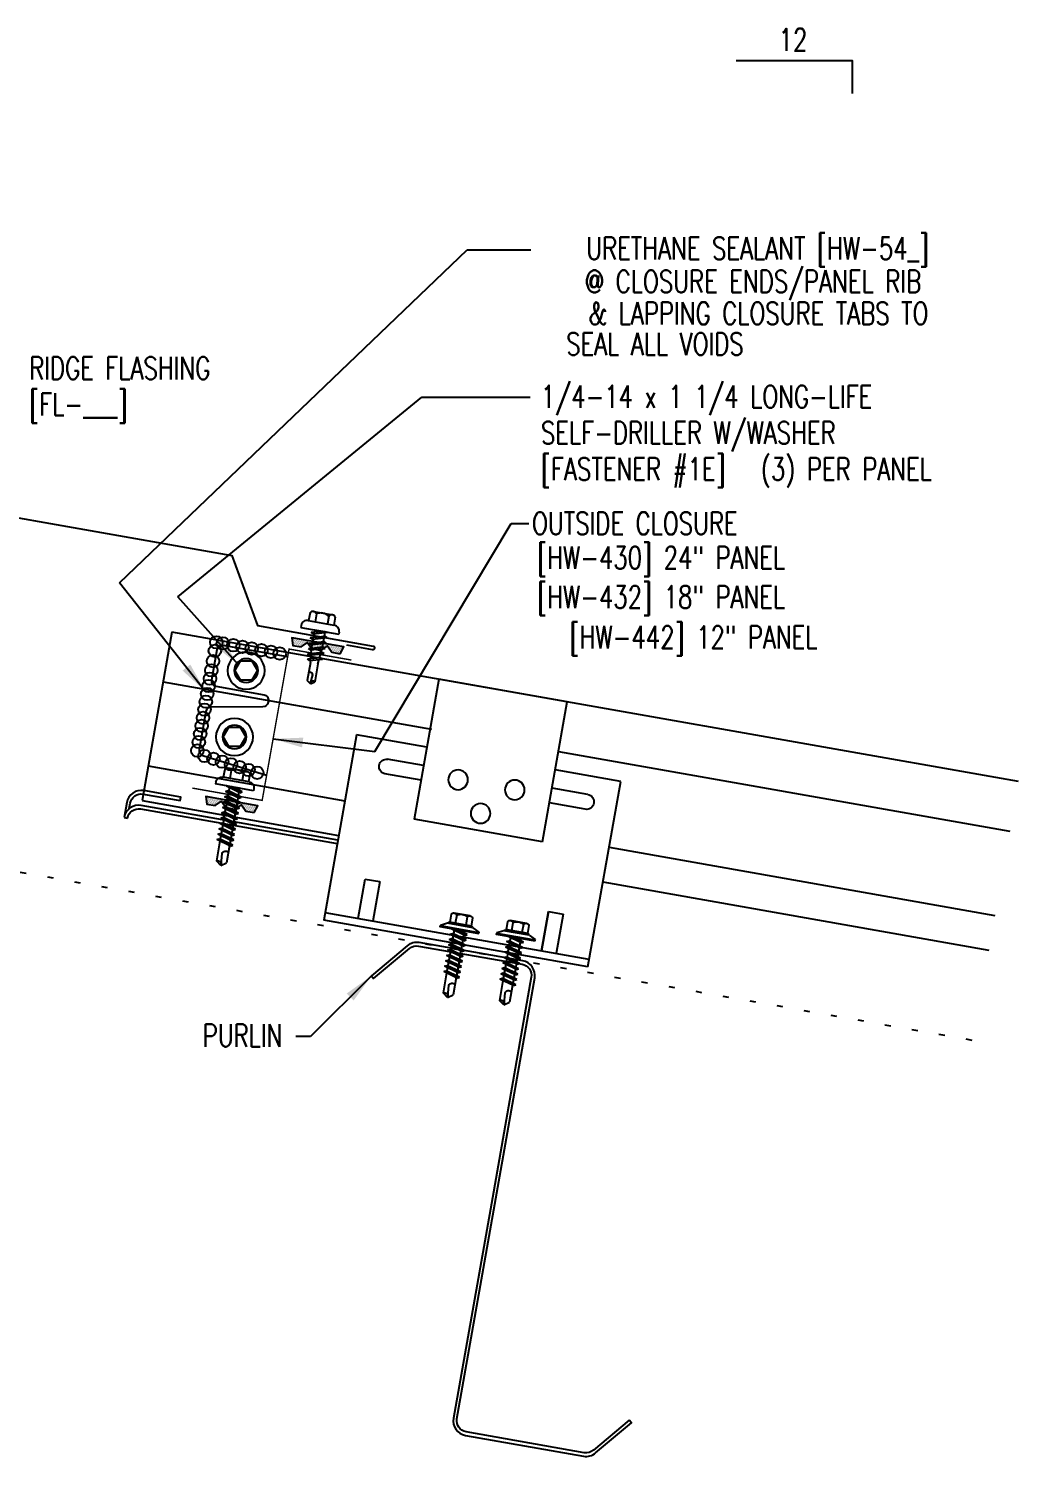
# Model space of a CAD drawing. Extents: x 0.2 to 43.1, y 9.4 to 35.9.
# Drawn here: x 26.47 to 43.07, y 11.83 to 35.77 of the extents above; entities that cross this region are included whole.
import ezdxf
from ezdxf.enums import TextEntityAlignment as Align

# ---------------------------------------------------------------- set-up
doc = ezdxf.new("R2010")
doc.units = 0
doc.header["$LTSCALE"] = 4
doc.header["$MEASUREMENT"] = 0
doc.linetypes.add('ACAD_ISO07W100', pattern=[3, 0, -3])
doc.layers.get('0').update_dxf_attribs({"linetype": 'CONTINUOUS'})
for name, color, linetype in [('CLIP', 5, 'CONTINUOUS'), ('CLO', 3, 'CONTINUOUS'), ('DIM', 2, 'CONTINUOUS'), ('FASTENER', 9, 'CONTINUOUS'), ('MARK', 1, 'CONTINUOUS'), ('PANEL', 11, 'CONTINUOUS'), ('STLA', 10, 'CONTINUOUS'), ('TAPE', 8, 'CONTINUOUS'), ('TEXT', 2, 'CONTINUOUS'), ('TRIM', 6, 'CONTINUOUS')]:
    doc.layers.add(name, color=color, linetype=linetype)
doc.styles.add('TEXT1', font='ROMANS.shx', dxfattribs={"width": 0.75, "height": 0.375})
doc.dimstyles.new('DETAIL$7', dxfattribs={"dimscale": 4, "dimtxt": 0.09375, "dimasz": 0.125, "dimexe": 0.0625, "dimexo": 0.125, "dimgap": 0.0625, "dimtad": 1, "dimdec": 4, "dimzin": 3, "dimdsep": 46, "dimlunit": 4, "dimtxsty": 'TEXT1', "dimblk": 'ARCHTICK', "dimcen": 0.0625, "dimclrd": 7, "dimclre": 7, "dimclrt": 2, "dimadec": 0, "dimazin": 0, "dimtfac": 0.59375, "dimtdec": 4, "dimtmove": 0, "dimatfit": 3, "dimfxl": 0, "dimfrac": 2, "dimtolj": 1, "dimtzin": 3, "dimarcsym": 0})

# ---------------------------------------------------------------- blocks, each defined once
blk = doc.blocks.new('*X9')
at = {"color": 0}
for p, q in [((-0.434, 0.135), (-0.434, 0.135)), ((-0.434, 0.123), (-0.434, 0.123)), ((-0.422, 0.141), (-0.422, 0.141)), ((-0.422, 0.129), (-0.422, 0.129)), ((-0.422, 0.117), (-0.422, 0.117)), ((-0.422, 0.105), (-0.422, 0.105)), ((-0.422, 0.094), (-0.422, 0.094)), ((-0.422, 0.082), (-0.422, 0.082)), ((-0.41, 0.135), (-0.41, 0.135)), ((-0.41, 0.123), (-0.41, 0.123)), ((-0.41, 0.111), (-0.41, 0.111)), ((-0.41, 0.1), (-0.41, 0.1)), ((-0.41, 0.088), (-0.41, 0.088)), ((-0.41, 0.076), (-0.41, 0.076)), ((-0.41, 0.064), (-0.41, 0.064)), ((-0.41, 0.053), (-0.41, 0.053)), ((-0.41, 0.041), (-0.41, 0.041)), ((-0.398, 0.141), (-0.398, 0.141)), ((-0.398, 0.129), (-0.398, 0.129)), ((-0.398, 0.117), (-0.398, 0.117)), ((-0.398, 0.105), (-0.398, 0.105)), ((-0.398, 0.094), (-0.398, 0.094)), ((-0.398, 0.082), (-0.398, 0.082)), ((-0.398, 0.07), (-0.398, 0.07)), ((-0.398, 0.059), (-0.398, 0.059)), ((-0.398, 0.047), (-0.398, 0.047)), ((-0.398, 0.035), (-0.398, 0.035)), ((-0.398, 0.023), (-0.398, 0.023)), ((-0.387, 0.135), (-0.387, 0.135)), ((-0.387, 0.123), (-0.387, 0.123)), ((-0.387, 0.111), (-0.387, 0.111)), ((-0.387, 0.1), (-0.387, 0.1)), ((-0.387, 0.088), (-0.387, 0.088)), ((-0.387, 0.076), (-0.387, 0.076)), ((-0.387, 0.064), (-0.387, 0.064)), ((-0.387, 0.053), (-0.387, 0.053)), ((-0.387, 0.041), (-0.387, 0.041)), ((-0.387, 0.029), (-0.387, 0.029)), ((-0.375, 0.141), (-0.375, 0.141)), ((-0.375, 0.129), (-0.375, 0.129)), ((-0.375, 0.117), (-0.375, 0.117)), ((-0.375, 0.105), (-0.375, 0.105)), ((-0.375, 0.094), (-0.375, 0.094)), ((-0.375, 0.082), (-0.375, 0.082)), ((-0.375, 0.07), (-0.375, 0.07)), ((-0.375, 0.059), (-0.375, 0.059)), ((-0.375, 0.047), (-0.375, 0.047)), ((-0.375, 0.035), (-0.375, 0.035)), ((-0.375, 0.023), (-0.375, 0.023)), ((-0.363, 0.135), (-0.363, 0.135)), ((-0.363, 0.123), (-0.363, 0.123)), ((-0.363, 0.111), (-0.363, 0.111)), ((-0.363, 0.1), (-0.363, 0.1)), ((-0.363, 0.088), (-0.363, 0.088)), ((-0.363, 0.076), (-0.363, 0.076)), ((-0.363, 0.064), (-0.363, 0.064)), ((-0.363, 0.053), (-0.363, 0.053)), ((-0.363, 0.041), (-0.363, 0.041)), ((-0.363, 0.029), (-0.363, 0.029)), ((-0.352, 0.141), (-0.352, 0.141)), ((-0.352, 0.129), (-0.352, 0.129)), ((-0.352, 0.117), (-0.352, 0.117)), ((-0.352, 0.105), (-0.352, 0.105)), ((-0.352, 0.094), (-0.352, 0.094)), ((-0.352, 0.082), (-0.352, 0.082)), ((-0.352, 0.07), (-0.352, 0.07)), ((-0.352, 0.059), (-0.352, 0.059)), ((-0.352, 0.047), (-0.352, 0.047)), ((-0.352, 0.035), (-0.352, 0.035)), ((-0.352, 0.023), (-0.352, 0.023)), ((-0.34, 0.135), (-0.34, 0.135)), ((-0.34, 0.123), (-0.34, 0.123)), ((-0.34, 0.111), (-0.34, 0.111)), ((-0.34, 0.1), (-0.34, 0.1)), ((-0.34, 0.088), (-0.34, 0.088)), ((-0.34, 0.076), (-0.34, 0.076)), ((-0.34, 0.064), (-0.34, 0.064)), ((-0.34, 0.053), (-0.34, 0.053)), ((-0.34, 0.041), (-0.34, 0.041)), ((-0.34, 0.029), (-0.34, 0.029)), ((-0.328, 0.141), (-0.328, 0.141)), ((-0.328, 0.129), (-0.328, 0.129)), ((-0.328, 0.117), (-0.328, 0.117)), ((-0.328, 0.105), (-0.328, 0.105)), ((-0.328, 0.094), (-0.328, 0.094)), ((-0.328, 0.082), (-0.328, 0.082)), ((-0.328, 0.07), (-0.328, 0.07)), ((-0.328, 0.059), (-0.328, 0.059)), ((-0.328, 0.047), (-0.328, 0.047)), ((-0.328, 0.035), (-0.328, 0.035)), ((-0.328, 0.023), (-0.328, 0.023)), ((-0.316, 0.135), (-0.316, 0.135)), ((-0.316, 0.123), (-0.316, 0.123)), ((-0.316, 0.111), (-0.316, 0.111)), ((-0.316, 0.1), (-0.316, 0.1)), ((-0.316, 0.088), (-0.316, 0.088)), ((-0.316, 0.076), (-0.316, 0.076)), ((-0.316, 0.064), (-0.316, 0.064)), ((-0.316, 0.053), (-0.316, 0.053)), ((-0.316, 0.041), (-0.316, 0.041)), ((-0.316, 0.029), (-0.316, 0.029)), ((-0.305, 0.141), (-0.305, 0.141)), ((-0.305, 0.129), (-0.305, 0.129)), ((-0.305, 0.117), (-0.305, 0.117)), ((-0.305, 0.105), (-0.305, 0.105)), ((-0.305, 0.094), (-0.305, 0.094)), ((-0.305, 0.082), (-0.305, 0.082)), ((-0.305, 0.07), (-0.305, 0.07)), ((-0.305, 0.059), (-0.305, 0.059)), ((-0.305, 0.047), (-0.305, 0.047)), ((-0.305, 0.035), (-0.305, 0.035)), ((-0.305, 0.023), (-0.305, 0.023)), ((-0.293, 0.135), (-0.293, 0.135)), ((-0.293, 0.123), (-0.293, 0.123)), ((-0.293, 0.111), (-0.293, 0.111)), ((-0.293, 0.1), (-0.293, 0.1)), ((-0.293, 0.088), (-0.293, 0.088)), ((-0.293, 0.076), (-0.293, 0.076)), ((-0.293, 0.064), (-0.293, 0.064)), ((-0.293, 0.053), (-0.293, 0.053)), ((-0.293, 0.041), (-0.293, 0.041)), ((-0.293, 0.029), (-0.293, 0.029)), ((-0.281, 0.141), (-0.281, 0.141)), ((-0.281, 0.129), (-0.281, 0.129)), ((-0.281, 0.117), (-0.281, 0.117)), ((-0.281, 0.105), (-0.281, 0.105)), ((-0.281, 0.094), (-0.281, 0.094)), ((-0.281, 0.082), (-0.281, 0.082)), ((-0.281, 0.07), (-0.281, 0.07)), ((-0.281, 0.059), (-0.281, 0.059)), ((-0.281, 0.047), (-0.281, 0.047)), ((-0.281, 0.035), (-0.281, 0.035)), ((-0.281, 0.023), (-0.281, 0.023)), ((-0.27, 0.135), (-0.27, 0.135)), ((-0.27, 0.123), (-0.27, 0.123)), ((-0.27, 0.111), (-0.27, 0.111)), ((-0.27, 0.1), (-0.27, 0.1)), ((-0.27, 0.088), (-0.27, 0.088)), ((-0.27, 0.076), (-0.27, 0.076)), ((-0.27, 0.064), (-0.27, 0.064)), ((-0.27, 0.053), (-0.27, 0.053)), ((-0.27, 0.041), (-0.27, 0.041)), ((-0.27, 0.029), (-0.27, 0.029)), ((-0.258, 0.141), (-0.258, 0.141)), ((-0.258, 0.129), (-0.258, 0.129)), ((-0.258, 0.117), (-0.258, 0.117)), ((-0.258, 0.105), (-0.258, 0.105)), ((-0.258, 0.094), (-0.258, 0.094)), ((-0.258, 0.082), (-0.258, 0.082)), ((-0.258, 0.07), (-0.258, 0.07)), ((-0.258, 0.059), (-0.258, 0.059)), ((-0.258, 0.047), (-0.258, 0.047)), ((-0.258, 0.035), (-0.258, 0.035)), ((-0.258, 0.023), (-0.258, 0.023)), ((-0.246, 0.135), (-0.246, 0.135)), ((-0.246, 0.123), (-0.246, 0.123)), ((-0.246, 0.111), (-0.246, 0.111)), ((-0.246, 0.1), (-0.246, 0.1)), ((-0.246, 0.088), (-0.246, 0.088)), ((-0.246, 0.076), (-0.246, 0.076)), ((-0.246, 0.064), (-0.246, 0.064)), ((-0.246, 0.053), (-0.246, 0.053)), ((-0.246, 0.041), (-0.246, 0.041)), ((-0.234, 0.141), (-0.234, 0.141)), ((-0.234, 0.129), (-0.234, 0.129)), ((-0.234, 0.117), (-0.234, 0.117)), ((-0.234, 0.105), (-0.234, 0.105)), ((-0.234, 0.094), (-0.234, 0.094)), ((-0.234, 0.082), (-0.234, 0.082)), ((-0.234, 0.07), (-0.234, 0.07)), ((-0.234, 0.059), (-0.234, 0.059)), ((-0.234, 0.047), (-0.234, 0.047)), ((-0.223, 0.135), (-0.223, 0.135)), ((-0.223, 0.123), (-0.223, 0.123)), ((-0.223, 0.111), (-0.223, 0.111)), ((-0.223, 0.1), (-0.223, 0.1)), ((-0.223, 0.088), (-0.223, 0.088)), ((-0.223, 0.076), (-0.223, 0.076)), ((-0.223, 0.064), (-0.223, 0.064)), ((-0.211, 0.141), (-0.211, 0.141)), ((-0.211, 0.129), (-0.211, 0.129)), ((-0.211, 0.117), (-0.211, 0.117)), ((-0.211, 0.105), (-0.211, 0.105)), ((-0.211, 0.094), (-0.211, 0.094)), ((-0.211, 0.082), (-0.211, 0.082)), ((-0.211, 0.07), (-0.211, 0.07)), ((-0.199, 0.135), (-0.199, 0.135)), ((-0.199, 0.123), (-0.199, 0.123)), ((-0.199, 0.111), (-0.199, 0.111)), ((-0.199, 0.1), (-0.199, 0.1)), ((-0.199, 0.088), (-0.199, 0.088)), ((-0.188, 0.141), (-0.188, 0.141)), ((-0.188, 0.129), (-0.188, 0.129)), ((-0.188, 0.117), (-0.188, 0.117)), ((-0.188, 0.105), (-0.188, 0.105)), ((-0.188, 0.094), (-0.188, 0.094)), ((-0.176, 0.135), (-0.176, 0.135)), ((-0.176, 0.123), (-0.176, 0.123)), ((-0.176, 0.111), (-0.176, 0.111)), ((-0.164, 0.141), (-0.164, 0.141)), ((-0.164, 0.129), (-0.164, 0.129)), ((-0.164, 0.117), (-0.164, 0.117)), ((-0.164, 0.105), (-0.164, 0.105)), ((-0.152, 0.135), (-0.152, 0.135)), ((-0.152, 0.123), (-0.152, 0.123)), ((-0.152, 0.111), (-0.152, 0.111)), ((-0.152, 0.1), (-0.152, 0.1)), ((-0.141, 0.141), (-0.141, 0.141)), ((-0.141, 0.129), (-0.141, 0.129)), ((-0.141, 0.117), (-0.141, 0.117)), ((-0.141, 0.105), (-0.141, 0.105)), ((-0.141, 0.094), (-0.141, 0.094)), ((-0.141, 0.082), (-0.141, 0.082)), ((-0.129, 0.135), (-0.129, 0.135)), ((-0.129, 0.123), (-0.129, 0.123)), ((-0.129, 0.111), (-0.129, 0.111)), ((-0.129, 0.1), (-0.129, 0.1)), ((-0.129, 0.088), (-0.129, 0.088)), ((-0.129, 0.076), (-0.129, 0.076)), ((-0.117, 0.141), (-0.117, 0.141)), ((-0.117, 0.129), (-0.117, 0.129)), ((-0.117, 0.117), (-0.117, 0.117)), ((-0.117, 0.105), (-0.117, 0.105)), ((-0.117, 0.094), (-0.117, 0.094)), ((-0.117, 0.082), (-0.117, 0.082)), ((-0.117, 0.07), (-0.117, 0.07)), ((-0.117, 0.059), (-0.117, 0.059)), ((-0.105, 0.135), (-0.105, 0.135)), ((-0.105, 0.123), (-0.105, 0.123)), ((-0.105, 0.111), (-0.105, 0.111)), ((-0.105, 0.1), (-0.105, 0.1)), ((-0.105, 0.088), (-0.105, 0.088)), ((-0.105, 0.076), (-0.105, 0.076)), ((-0.105, 0.064), (-0.105, 0.064)), ((-0.105, 0.053), (-0.105, 0.053)), ((-0.094, 0.141), (-0.094, 0.141)), ((-0.094, 0.129), (-0.094, 0.129)), ((-0.094, 0.117), (-0.094, 0.117)), ((-0.094, 0.105), (-0.094, 0.105)), ((-0.094, 0.094), (-0.094, 0.094)), ((-0.094, 0.082), (-0.094, 0.082)), ((-0.094, 0.07), (-0.094, 0.07)), ((-0.094, 0.059), (-0.094, 0.059)), ((-0.094, 0.047), (-0.094, 0.047)), ((-0.094, 0.035), (-0.094, 0.035)), ((-0.082, 0.135), (-0.082, 0.135)), ((-0.082, 0.123), (-0.082, 0.123)), ((-0.082, 0.111), (-0.082, 0.111)), ((-0.082, 0.1), (-0.082, 0.1)), ((-0.082, 0.088), (-0.082, 0.088)), ((-0.082, 0.076), (-0.082, 0.076)), ((-0.082, 0.064), (-0.082, 0.064)), ((-0.082, 0.053), (-0.082, 0.053)), ((-0.082, 0.041), (-0.082, 0.041)), ((-0.082, 0.029), (-0.082, 0.029)), ((-0.07, 0.141), (-0.07, 0.141)), ((-0.07, 0.129), (-0.07, 0.129)), ((-0.07, 0.117), (-0.07, 0.117)), ((-0.07, 0.105), (-0.07, 0.105)), ((-0.07, 0.094), (-0.07, 0.094)), ((-0.07, 0.082), (-0.07, 0.082)), ((-0.07, 0.07), (-0.07, 0.07)), ((-0.07, 0.059), (-0.07, 0.059)), ((-0.07, 0.047), (-0.07, 0.047)), ((-0.07, 0.035), (-0.07, 0.035)), ((-0.07, 0.023), (-0.07, 0.023)), ((-0.059, 0.135), (-0.059, 0.135)), ((-0.059, 0.123), (-0.059, 0.123)), ((-0.059, 0.111), (-0.059, 0.111)), ((-0.059, 0.1), (-0.059, 0.1)), ((-0.059, 0.088), (-0.059, 0.088)), ((-0.059, 0.076), (-0.059, 0.076)), ((-0.059, 0.064), (-0.059, 0.064)), ((-0.059, 0.053), (-0.059, 0.053)), ((-0.059, 0.041), (-0.059, 0.041)), ((-0.059, 0.029), (-0.059, 0.029)), ((-0.047, 0.141), (-0.047, 0.141)), ((-0.047, 0.129), (-0.047, 0.129)), ((-0.047, 0.117), (-0.047, 0.117)), ((-0.047, 0.105), (-0.047, 0.105)), ((-0.047, 0.094), (-0.047, 0.094)), ((-0.047, 0.082), (-0.047, 0.082)), ((-0.047, 0.07), (-0.047, 0.07)), ((-0.047, 0.059), (-0.047, 0.059)), ((-0.047, 0.047), (-0.047, 0.047)), ((-0.047, 0.035), (-0.047, 0.035)), ((-0.047, 0.023), (-0.047, 0.023)), ((-0.035, 0.135), (-0.035, 0.135)), ((-0.035, 0.123), (-0.035, 0.123)), ((-0.035, 0.111), (-0.035, 0.111)), ((-0.035, 0.1), (-0.035, 0.1)), ((-0.035, 0.088), (-0.035, 0.088)), ((-0.035, 0.076), (-0.035, 0.076)), ((-0.035, 0.064), (-0.035, 0.064)), ((-0.035, 0.053), (-0.035, 0.053)), ((-0.035, 0.041), (-0.035, 0.041)), ((-0.035, 0.029), (-0.035, 0.029)), ((-0.023, 0.141), (-0.023, 0.141)), ((-0.023, 0.129), (-0.023, 0.129)), ((-0.023, 0.117), (-0.023, 0.117)), ((-0.023, 0.105), (-0.023, 0.105)), ((-0.023, 0.094), (-0.023, 0.094)), ((-0.023, 0.082), (-0.023, 0.082)), ((-0.023, 0.07), (-0.023, 0.07)), ((-0.023, 0.059), (-0.023, 0.059)), ((-0.023, 0.047), (-0.023, 0.047)), ((-0.023, 0.035), (-0.023, 0.035)), ((-0.023, 0.023), (-0.023, 0.023)), ((-0.012, 0.135), (-0.012, 0.135)), ((-0.012, 0.123), (-0.012, 0.123)), ((-0.012, 0.111), (-0.012, 0.111)), ((-0.012, 0.1), (-0.012, 0.1)), ((-0.012, 0.088), (-0.012, 0.088)), ((-0.012, 0.076), (-0.012, 0.076)), ((-0.012, 0.064), (-0.012, 0.064)), ((-0.012, 0.053), (-0.012, 0.053)), ((-0.012, 0.041), (-0.012, 0.041)), ((-0.012, 0.029), (-0.012, 0.029)), ((0, 0.141), (0, 0.141)), ((0, 0.129), (0, 0.129)), ((0, 0.117), (0, 0.117)), ((0, 0.105), (0, 0.105)), ((0, 0.094), (0, 0.094)), ((0, 0.082), (0, 0.082)), ((0, 0.07), (0, 0.07)), ((0, 0.059), (0, 0.059)), ((0, 0.047), (0, 0.047)), ((0, 0.035), (0, 0.035)), ((0, 0.023), (0, 0.023)), ((0.012, 0.135), (0.012, 0.135)), ((0.012, 0.123), (0.012, 0.123)), ((0.012, 0.111), (0.012, 0.111)), ((0.012, 0.1), (0.012, 0.1)), ((0.012, 0.088), (0.012, 0.088)), ((0.012, 0.076), (0.012, 0.076)), ((0.012, 0.064), (0.012, 0.064)), ((0.012, 0.053), (0.012, 0.053)), ((0.012, 0.041), (0.012, 0.041)), ((0.012, 0.029), (0.012, 0.029)), ((0.023, 0.141), (0.023, 0.141)), ((0.023, 0.129), (0.023, 0.129)), ((0.023, 0.117), (0.023, 0.117)), ((0.023, 0.105), (0.023, 0.105)), ((0.023, 0.094), (0.023, 0.094)), ((0.023, 0.082), (0.023, 0.082)), ((0.023, 0.07), (0.023, 0.07)), ((0.023, 0.059), (0.023, 0.059)), ((0.023, 0.047), (0.023, 0.047)), ((0.023, 0.035), (0.023, 0.035)), ((0.023, 0.023), (0.023, 0.023)), ((0.035, 0.135), (0.035, 0.135)), ((0.035, 0.123), (0.035, 0.123)), ((0.035, 0.111), (0.035, 0.111)), ((0.035, 0.1), (0.035, 0.1)), ((0.035, 0.088), (0.035, 0.088)), ((0.035, 0.076), (0.035, 0.076)), ((0.035, 0.064), (0.035, 0.064)), ((0.035, 0.053), (0.035, 0.053)), ((0.035, 0.041), (0.035, 0.041)), ((0.035, 0.029), (0.035, 0.029)), ((0.047, 0.141), (0.047, 0.141)), ((0.047, 0.129), (0.047, 0.129)), ((0.047, 0.117), (0.047, 0.117)), ((0.047, 0.105), (0.047, 0.105)), ((0.047, 0.094), (0.047, 0.094)), ((0.047, 0.082), (0.047, 0.082)), ((0.047, 0.07), (0.047, 0.07)), ((0.047, 0.059), (0.047, 0.059)), ((0.047, 0.047), (0.047, 0.047)), ((0.047, 0.035), (0.047, 0.035)), ((0.047, 0.023), (0.047, 0.023)), ((0.059, 0.135), (0.059, 0.135)), ((0.059, 0.123), (0.059, 0.123)), ((0.059, 0.111), (0.059, 0.111)), ((0.059, 0.1), (0.059, 0.1)), ((0.059, 0.088), (0.059, 0.088)), ((0.059, 0.076), (0.059, 0.076)), ((0.059, 0.064), (0.059, 0.064)), ((0.059, 0.053), (0.059, 0.053)), ((0.059, 0.041), (0.059, 0.041)), ((0.059, 0.029), (0.059, 0.029)), ((0.07, 0.141), (0.07, 0.141)), ((0.07, 0.129), (0.07, 0.129)), ((0.07, 0.117), (0.07, 0.117)), ((0.07, 0.105), (0.07, 0.105)), ((0.07, 0.094), (0.07, 0.094)), ((0.07, 0.082), (0.07, 0.082)), ((0.07, 0.07), (0.07, 0.07)), ((0.07, 0.059), (0.07, 0.059)), ((0.07, 0.047), (0.07, 0.047)), ((0.07, 0.035), (0.07, 0.035)), ((0.07, 0.023), (0.07, 0.023)), ((0.082, 0.135), (0.082, 0.135)), ((0.082, 0.123), (0.082, 0.123)), ((0.082, 0.111), (0.082, 0.111)), ((0.082, 0.1), (0.082, 0.1)), ((0.082, 0.088), (0.082, 0.088)), ((0.082, 0.076), (0.082, 0.076)), ((0.082, 0.064), (0.082, 0.064)), ((0.082, 0.053), (0.082, 0.053)), ((0.082, 0.041), (0.082, 0.041)), ((0.082, 0.029), (0.082, 0.029)), ((0.094, 0.141), (0.094, 0.141)), ((0.094, 0.129), (0.094, 0.129)), ((0.094, 0.117), (0.094, 0.117)), ((0.094, 0.105), (0.094, 0.105)), ((0.094, 0.094), (0.094, 0.094)), ((0.094, 0.082), (0.094, 0.082)), ((0.094, 0.07), (0.094, 0.07)), ((0.094, 0.059), (0.094, 0.059)), ((0.094, 0.047), (0.094, 0.047)), ((0.094, 0.035), (0.094, 0.035)), ((0.105, 0.135), (0.105, 0.135)), ((0.105, 0.123), (0.105, 0.123)), ((0.105, 0.111), (0.105, 0.111)), ((0.105, 0.1), (0.105, 0.1)), ((0.105, 0.088), (0.105, 0.088)), ((0.105, 0.076), (0.105, 0.076)), ((0.105, 0.064), (0.105, 0.064)), ((0.105, 0.053), (0.105, 0.053)), ((0.117, 0.141), (0.117, 0.141)), ((0.117, 0.129), (0.117, 0.129)), ((0.117, 0.117), (0.117, 0.117)), ((0.117, 0.105), (0.117, 0.105)), ((0.117, 0.094), (0.117, 0.094)), ((0.117, 0.082), (0.117, 0.082)), ((0.117, 0.07), (0.117, 0.07)), ((0.117, 0.059), (0.117, 0.059)), ((0.129, 0.135), (0.129, 0.135)), ((0.129, 0.123), (0.129, 0.123)), ((0.129, 0.111), (0.129, 0.111)), ((0.129, 0.1), (0.129, 0.1)), ((0.129, 0.088), (0.129, 0.088)), ((0.129, 0.076), (0.129, 0.076)), ((0.141, 0.141), (0.141, 0.141)), ((0.141, 0.129), (0.141, 0.129)), ((0.141, 0.117), (0.141, 0.117)), ((0.141, 0.105), (0.141, 0.105)), ((0.141, 0.094), (0.141, 0.094)), ((0.141, 0.082), (0.141, 0.082)), ((0.152, 0.135), (0.152, 0.135)), ((0.152, 0.123), (0.152, 0.123)), ((0.152, 0.111), (0.152, 0.111)), ((0.152, 0.1), (0.152, 0.1)), ((0.164, 0.141), (0.164, 0.141)), ((0.164, 0.129), (0.164, 0.129)), ((0.164, 0.117), (0.164, 0.117)), ((0.164, 0.105), (0.164, 0.105)), ((0.176, 0.135), (0.176, 0.135)), ((0.176, 0.123), (0.176, 0.123)), ((0.176, 0.111), (0.176, 0.111)), ((0.188, 0.141), (0.188, 0.141)), ((0.188, 0.129), (0.188, 0.129)), ((0.188, 0.117), (0.188, 0.117)), ((0.188, 0.105), (0.188, 0.105)), ((0.188, 0.094), (0.188, 0.094)), ((0.199, 0.135), (0.199, 0.135)), ((0.199, 0.123), (0.199, 0.123)), ((0.199, 0.111), (0.199, 0.111)), ((0.199, 0.1), (0.199, 0.1)), ((0.199, 0.088), (0.199, 0.088)), ((0.211, 0.141), (0.211, 0.141)), ((0.211, 0.129), (0.211, 0.129)), ((0.211, 0.117), (0.211, 0.117)), ((0.211, 0.105), (0.211, 0.105)), ((0.211, 0.094), (0.211, 0.094)), ((0.211, 0.082), (0.211, 0.082)), ((0.211, 0.07), (0.211, 0.07)), ((0.223, 0.135), (0.223, 0.135)), ((0.223, 0.123), (0.223, 0.123)), ((0.223, 0.111), (0.223, 0.111)), ((0.223, 0.1), (0.223, 0.1)), ((0.223, 0.088), (0.223, 0.088)), ((0.223, 0.076), (0.223, 0.076)), ((0.223, 0.064), (0.223, 0.064)), ((0.234, 0.141), (0.234, 0.141)), ((0.234, 0.129), (0.234, 0.129)), ((0.234, 0.117), (0.234, 0.117)), ((0.234, 0.105), (0.234, 0.105)), ((0.234, 0.094), (0.234, 0.094)), ((0.234, 0.082), (0.234, 0.082)), ((0.234, 0.07), (0.234, 0.07)), ((0.234, 0.059), (0.234, 0.059)), ((0.234, 0.047), (0.234, 0.047)), ((0.246, 0.135), (0.246, 0.135)), ((0.246, 0.123), (0.246, 0.123)), ((0.246, 0.111), (0.246, 0.111)), ((0.246, 0.1), (0.246, 0.1)), ((0.246, 0.088), (0.246, 0.088)), ((0.246, 0.076), (0.246, 0.076)), ((0.246, 0.064), (0.246, 0.064)), ((0.246, 0.053), (0.246, 0.053)), ((0.246, 0.041), (0.246, 0.041)), ((0.258, 0.141), (0.258, 0.141)), ((0.258, 0.129), (0.258, 0.129)), ((0.258, 0.117), (0.258, 0.117)), ((0.258, 0.105), (0.258, 0.105)), ((0.258, 0.094), (0.258, 0.094)), ((0.258, 0.082), (0.258, 0.082)), ((0.258, 0.07), (0.258, 0.07)), ((0.258, 0.059), (0.258, 0.059)), ((0.258, 0.047), (0.258, 0.047)), ((0.258, 0.035), (0.258, 0.035)), ((0.258, 0.023), (0.258, 0.023)), ((0.27, 0.135), (0.27, 0.135)), ((0.27, 0.123), (0.27, 0.123)), ((0.27, 0.111), (0.27, 0.111)), ((0.27, 0.1), (0.27, 0.1)), ((0.27, 0.088), (0.27, 0.088)), ((0.27, 0.076), (0.27, 0.076)), ((0.27, 0.064), (0.27, 0.064)), ((0.27, 0.053), (0.27, 0.053)), ((0.27, 0.041), (0.27, 0.041)), ((0.27, 0.029), (0.27, 0.029)), ((0.281, 0.141), (0.281, 0.141)), ((0.281, 0.129), (0.281, 0.129)), ((0.281, 0.117), (0.281, 0.117)), ((0.281, 0.105), (0.281, 0.105)), ((0.281, 0.094), (0.281, 0.094)), ((0.281, 0.082), (0.281, 0.082)), ((0.281, 0.07), (0.281, 0.07)), ((0.281, 0.059), (0.281, 0.059)), ((0.281, 0.047), (0.281, 0.047)), ((0.281, 0.035), (0.281, 0.035)), ((0.281, 0.023), (0.281, 0.023)), ((0.293, 0.135), (0.293, 0.135)), ((0.293, 0.123), (0.293, 0.123)), ((0.293, 0.111), (0.293, 0.111)), ((0.293, 0.1), (0.293, 0.1)), ((0.293, 0.088), (0.293, 0.088)), ((0.293, 0.076), (0.293, 0.076)), ((0.293, 0.064), (0.293, 0.064)), ((0.293, 0.053), (0.293, 0.053)), ((0.293, 0.041), (0.293, 0.041)), ((0.293, 0.029), (0.293, 0.029)), ((0.305, 0.141), (0.305, 0.141)), ((0.305, 0.129), (0.305, 0.129)), ((0.305, 0.117), (0.305, 0.117)), ((0.305, 0.105), (0.305, 0.105)), ((0.305, 0.094), (0.305, 0.094)), ((0.305, 0.082), (0.305, 0.082)), ((0.305, 0.07), (0.305, 0.07)), ((0.305, 0.059), (0.305, 0.059)), ((0.305, 0.047), (0.305, 0.047)), ((0.305, 0.035), (0.305, 0.035)), ((0.305, 0.023), (0.305, 0.023)), ((0.316, 0.135), (0.316, 0.135)), ((0.316, 0.123), (0.316, 0.123)), ((0.316, 0.111), (0.316, 0.111)), ((0.316, 0.1), (0.316, 0.1)), ((0.316, 0.088), (0.316, 0.088)), ((0.316, 0.076), (0.316, 0.076)), ((0.316, 0.064), (0.316, 0.064)), ((0.316, 0.053), (0.316, 0.053)), ((0.316, 0.041), (0.316, 0.041)), ((0.316, 0.029), (0.316, 0.029)), ((0.328, 0.141), (0.328, 0.141)), ((0.328, 0.129), (0.328, 0.129)), ((0.328, 0.117), (0.328, 0.117)), ((0.328, 0.105), (0.328, 0.105)), ((0.328, 0.094), (0.328, 0.094)), ((0.328, 0.082), (0.328, 0.082)), ((0.328, 0.07), (0.328, 0.07)), ((0.328, 0.059), (0.328, 0.059)), ((0.328, 0.047), (0.328, 0.047)), ((0.328, 0.035), (0.328, 0.035)), ((0.328, 0.023), (0.328, 0.023)), ((0.34, 0.135), (0.34, 0.135)), ((0.34, 0.123), (0.34, 0.123)), ((0.34, 0.111), (0.34, 0.111)), ((0.34, 0.1), (0.34, 0.1)), ((0.34, 0.088), (0.34, 0.088)), ((0.34, 0.076), (0.34, 0.076)), ((0.34, 0.064), (0.34, 0.064)), ((0.34, 0.053), (0.34, 0.053)), ((0.34, 0.041), (0.34, 0.041)), ((0.34, 0.029), (0.34, 0.029)), ((0.352, 0.141), (0.352, 0.141)), ((0.352, 0.129), (0.352, 0.129)), ((0.352, 0.117), (0.352, 0.117)), ((0.352, 0.105), (0.352, 0.105)), ((0.352, 0.094), (0.352, 0.094)), ((0.352, 0.082), (0.352, 0.082)), ((0.352, 0.07), (0.352, 0.07)), ((0.352, 0.059), (0.352, 0.059)), ((0.352, 0.047), (0.352, 0.047)), ((0.352, 0.035), (0.352, 0.035)), ((0.352, 0.023), (0.352, 0.023)), ((0.363, 0.135), (0.363, 0.135)), ((0.363, 0.123), (0.363, 0.123)), ((0.363, 0.111), (0.363, 0.111)), ((0.363, 0.1), (0.363, 0.1)), ((0.363, 0.088), (0.363, 0.088)), ((0.363, 0.076), (0.363, 0.076)), ((0.363, 0.064), (0.363, 0.064)), ((0.363, 0.053), (0.363, 0.053)), ((0.363, 0.041), (0.363, 0.041)), ((0.363, 0.029), (0.363, 0.029)), ((0.375, 0.141), (0.375, 0.141)), ((0.375, 0.129), (0.375, 0.129)), ((0.375, 0.117), (0.375, 0.117)), ((0.375, 0.105), (0.375, 0.105)), ((0.375, 0.094), (0.375, 0.094)), ((0.375, 0.082), (0.375, 0.082)), ((0.375, 0.07), (0.375, 0.07)), ((0.375, 0.059), (0.375, 0.059)), ((0.375, 0.047), (0.375, 0.047)), ((0.375, 0.035), (0.375, 0.035)), ((0.375, 0.023), (0.375, 0.023)), ((0.387, 0.135), (0.387, 0.135)), ((0.387, 0.123), (0.387, 0.123)), ((0.387, 0.111), (0.387, 0.111)), ((0.387, 0.1), (0.387, 0.1)), ((0.387, 0.088), (0.387, 0.088)), ((0.387, 0.076), (0.387, 0.076)), ((0.387, 0.064), (0.387, 0.064)), ((0.387, 0.053), (0.387, 0.053)), ((0.387, 0.041), (0.387, 0.041)), ((0.387, 0.029), (0.387, 0.029)), ((0.398, 0.141), (0.398, 0.141)), ((0.398, 0.129), (0.398, 0.129)), ((0.398, 0.117), (0.398, 0.117)), ((0.398, 0.105), (0.398, 0.105)), ((0.398, 0.094), (0.398, 0.094)), ((0.398, 0.082), (0.398, 0.082)), ((0.398, 0.07), (0.398, 0.07)), ((0.398, 0.059), (0.398, 0.059)), ((0.398, 0.047), (0.398, 0.047)), ((0.398, 0.035), (0.398, 0.035)), ((0.398, 0.023), (0.398, 0.023)), ((0.41, 0.135), (0.41, 0.135)), ((0.41, 0.123), (0.41, 0.123)), ((0.41, 0.111), (0.41, 0.111)), ((0.41, 0.1), (0.41, 0.1)), ((0.41, 0.088), (0.41, 0.088)), ((0.41, 0.076), (0.41, 0.076)), ((0.41, 0.064), (0.41, 0.064)), ((0.41, 0.053), (0.41, 0.053)), ((0.41, 0.041), (0.41, 0.041)), ((0.422, 0.141), (0.422, 0.141)), ((0.422, 0.129), (0.422, 0.129)), ((0.422, 0.117), (0.422, 0.117)), ((0.422, 0.105), (0.422, 0.105)), ((0.422, 0.094), (0.422, 0.094)), ((0.422, 0.082), (0.422, 0.082)), ((0.434, 0.135), (0.434, 0.135)), ((0.434, 0.123), (0.434, 0.123))]:
    blk.add_line(p, q, dxfattribs=at)
blk = doc.blocks.new('MB_DBTAP')
at = {"layer": 'TAPE', "color": 9}
blk.add_lwpolyline([(-0.403, 0.018), (-0.442, 0.141), (0.442, 0.141), (0.403, 0.018), (0.26, 0.018), (0.17, 0.109), (0.079, 0.018), (0, 0.018), (-0.079, 0.018), (-0.17, 0.109), (-0.26, 0.018)], close=True, dxfattribs=at)
at = {"layer": 'TAPE', "color": 251}
blk.add_blockref('*X9', (0, 0), dxfattribs=at)
blk = doc.blocks.new('MB_38W')
blk.add_lwpolyline([(-0.094, 0.162), (-0.188, 0), (-0.094, -0.162), (0.094, -0.162), (0.188, 0), (0.094, 0.162)], close=True)
for radius in [0.312, 0.199]:
    blk.add_circle((0, 0), radius)
blk = doc.blocks.new('A$C40D92978')
at = {"layer": 'CLO', "const_width": 0.0239}
blk.add_lwpolyline([(2.668, 0.22), (1.499, 0.014), (1.048, 2.551), (0.002, 2.366)], dxfattribs=at)
at = {"layer": 'CLO'}
blk.add_lwpolyline([(1.074, 2.419), (2.155, 2.61, -0.414214), (2.26, 2.537), (2.349, 2.031, -0.414214), (2.276, 1.927), (1.468, 1.784, 0.414214), (1.395, 1.68), (1.399, 1.658, 0.362577), (1.487, 1.584), (2.353, 1.579, -0.362577), (2.441, 1.505), (2.554, 0.869, -0.377256), (2.492, 0.768), (1.424, 0.435)], format="xyb", dxfattribs=at)
blk = doc.blocks.new('MB_DW4')
at = {"layer": 'FASTENER'}
for p, q in [((-0.217, 0.305), (-0.217, 0.171)), ((-0.163, 0.337), (0.159, 0.337)), ((-0.108, 0.305), (-0.108, 0.171)), ((0.105, 0.305), (0.105, 0.171)), ((0.214, 0.305), (0.214, 0.171)), ((-0.326, 0.071), (-0.326, 0.037)), ((-0.326, 0.037), (0.322, 0.037)), ((-0.226, 0.171), (0.214, 0.171)), ((-0.141, -0.014), (0.037, 0.037)), ((-0.105, -0.034), (0.137, 0.035)), ((-0.088, 0.037), (-0.088, 0.001)), ((-0.088, 0.037), (0.085, 0.037)), ((0.085, 0.037), (0.134, 0.037)), ((0.085, 0.02), (0.085, -0.041)), ((0.137, 0.035), (0.134, 0.037)), ((0.322, 0.071), (0.322, 0.037)), ((-0.105, -0.034), (-0.141, -0.014)), ((-0.141, -0.105), (0.102, -0.036)), ((-0.105, -0.125), (-0.141, -0.105)), ((-0.141, -0.196), (0.102, -0.127)), ((-0.105, -0.216), (-0.141, -0.196)), ((-0.141, -0.287), (0.102, -0.217)), ((-0.105, -0.125), (0.137, -0.056)), ((-0.105, -0.216), (0.137, -0.147)), ((-0.105, -0.307), (0.137, -0.238)), ((-0.088, -0.029), (-0.088, -0.09)), ((-0.088, -0.12), (-0.088, -0.181)), ((-0.084, -0.27), (-0.088, -0.211)), ((0.084, -0.223), (0.085, -0.211)), ((0.085, -0.071), (0.085, -0.131)), ((0.085, -0.162), (0.085, -0.211)), ((0.137, -0.056), (0.102, -0.036)), ((0.137, -0.147), (0.102, -0.127)), ((0.137, -0.238), (0.102, -0.217)), ((-0.105, -0.307), (-0.141, -0.287)), ((-0.141, -0.378), (0.102, -0.308)), ((-0.105, -0.398), (-0.141, -0.378)), ((-0.122, -0.463), (0.089, -0.403)), ((-0.086, -0.483), (-0.122, -0.463)), ((-0.105, -0.398), (0.137, -0.328)), ((-0.086, -0.483), (0.124, -0.423)), ((-0.078, -0.36), (-0.082, -0.3)), ((-0.071, -0.449), (-0.075, -0.389)), ((-0.066, -0.516), (-0.069, -0.478)), ((0.063, -0.515), (0.068, -0.439)), ((0.071, -0.408), (0.075, -0.346)), ((0.077, -0.315), (0.082, -0.253)), ((0.124, -0.423), (0.089, -0.403)), ((0.137, -0.328), (0.102, -0.308)), ((-0.066, -0.516), (-0.066, -0.82)), ((-0.003, -0.854), (0.009, -0.714)), ((0.063, -0.516), (0.063, -0.82)), ((-0.002, -0.866), (-0.066, -0.82)), ((-0.002, -0.866), (0.063, -0.82))]:
    blk.add_line(p, q, dxfattribs=at)
for centre, radius, start, end in [((-0.163, 0.274), 0.0628, 29.8754, 150.1246), ((-0.002, 0.141), 0.196, 56.9974, 123.0026), ((0.159, 0.274), 0.0628, 29.8754, 150.1246), ((-0.226, 0.071), 0.1, 90, 180), ((0.222, 0.071), 0.1, 0, 90), ((-0.036, -0.723), 0.0461, 11.1445, 130.906), ((0.073, -0.516), 0.01, 175.9484, 180), ((0.039, -0.855), 0.0422, 55.4585, 194.8454)]:
    blk.add_arc(centre, radius, start, end, dxfattribs=at)
blk = doc.blocks.new('FD-F1e')
at = {"layer": 'TEXT', "style": 'TEXT1', "width": 0.75}
for s, p in [('1/4-14 x 1 1/4 LONG-LIFE', (0.0047, -0.0408)), ('SELF-DRILLER W/WASHER', (0.0047, -0.1926)), ('[FASTENER #1E]', (0.0047, -0.3444))]:
    blk.add_text(s, height=0.09375, dxfattribs=at).set_placement(p)
blk.add_attdef('(QUANTITY)', (0.9263, -0.3444), '', height=0.0938, dxfattribs=at)
blk = doc.blocks.new('FZ7')
at = {"layer": 'FASTENER'}
for p, q in [((-0.215, 0.305), (-0.215, 0.171)), ((-0.161, 0.337), (0.161, 0.337)), ((-0.107, 0.305), (-0.107, 0.171)), ((0.107, 0.305), (0.107, 0.171)), ((0.215, 0.305), (0.215, 0.171)), ((-0.324, 0.071), (-0.324, 0.037)), ((-0.324, 0.037), (0.324, 0.037)), ((-0.224, 0.171), (0.215, 0.171)), ((-0.139, -0.016), (0.046, 0.037)), ((-0.104, -0.036), (0.139, 0.033)), ((-0.086, 0.037), (-0.086, -0.001)), ((-0.086, 0.037), (0.086, 0.037)), ((0.086, 0.037), (0.133, 0.037)), ((0.086, 0.018), (0.086, -0.042)), ((0.139, 0.033), (0.133, 0.037)), ((0.324, 0.071), (0.324, 0.037)), ((-0.104, -0.036), (-0.139, -0.016)), ((-0.139, -0.107), (0.104, -0.038)), ((-0.104, -0.127), (-0.139, -0.107)), ((-0.139, -0.198), (0.104, -0.128)), ((-0.104, -0.218), (-0.139, -0.198)), ((-0.139, -0.289), (0.104, -0.219)), ((-0.104, -0.127), (0.139, -0.058)), ((-0.104, -0.218), (0.139, -0.149)), ((-0.086, -0.031), (-0.086, -0.092)), ((-0.086, -0.122), (-0.086, -0.183)), ((-0.086, -0.213), (-0.086, -0.274)), ((0.086, -0.073), (0.086, -0.133)), ((0.086, -0.164), (0.086, -0.224)), ((0.139, -0.058), (0.104, -0.038)), ((0.139, -0.149), (0.104, -0.128)), ((0.139, -0.239), (0.104, -0.219)), ((-0.104, -0.309), (-0.139, -0.289)), ((-0.139, -0.38), (0.104, -0.31)), ((-0.104, -0.4), (-0.139, -0.38)), ((-0.139, -0.47), (0.104, -0.401)), ((-0.104, -0.491), (-0.139, -0.47)), ((-0.104, -0.309), (0.139, -0.239)), ((-0.104, -0.4), (0.139, -0.33)), ((-0.104, -0.491), (0.139, -0.421)), ((-0.086, -0.304), (-0.086, -0.364)), ((-0.086, -0.395), (-0.086, -0.455)), ((0.086, -0.255), (0.086, -0.315)), ((0.086, -0.345), (0.086, -0.406)), ((0.086, -0.436), (0.086, -0.497)), ((0.139, -0.33), (0.104, -0.31)), ((0.139, -0.421), (0.104, -0.401)), ((-0.139, -0.561), (0.104, -0.492)), ((-0.104, -0.581), (-0.139, -0.561)), ((-0.139, -0.652), (0.104, -0.583)), ((-0.104, -0.672), (-0.139, -0.652)), ((-0.139, -0.743), (0.104, -0.674)), ((-0.104, -0.581), (0.139, -0.512)), ((-0.104, -0.672), (0.139, -0.603)), ((-0.104, -0.763), (0.139, -0.694)), ((-0.086, -0.486), (-0.086, -0.546)), ((-0.086, -0.577), (-0.086, -0.637)), ((-0.086, -0.667), (-0.086, -0.728)), ((0.086, -0.527), (0.086, -0.588)), ((0.086, -0.618), (0.086, -0.679)), ((0.086, -0.709), (0.086, -0.77)), ((0.139, -0.512), (0.104, -0.492)), ((0.139, -0.603), (0.104, -0.583)), ((0.139, -0.694), (0.104, -0.674)), ((-0.104, -0.763), (-0.139, -0.743)), ((-0.139, -0.834), (0.104, -0.765)), ((-0.104, -0.854), (-0.139, -0.834)), ((-0.139, -0.925), (0.104, -0.856)), ((-0.104, -0.945), (-0.139, -0.925)), ((-0.104, -0.854), (0.139, -0.785)), ((-0.104, -0.945), (0.139, -0.876)), ((-0.086, -0.758), (-0.086, -0.819)), ((-0.086, -0.849), (-0.086, -0.91)), ((-0.086, -0.94), (-0.086, -1.232)), ((0.086, -0.8), (0.086, -0.861)), ((0.086, -0.891), (0.086, -1.232)), ((0.139, -0.785), (0.104, -0.765)), ((0.139, -0.876), (0.104, -0.856)), ((-0.002, -1.277), (0.014, -1.091)), ((0, -1.293), (-0.086, -1.232)), ((0, -1.293), (0.086, -1.232))]:
    blk.add_line(p, q, dxfattribs=at)
for centre, radius, start, end in [((-0.161, 0.274), 0.0628, 29.8754, 150.1246), ((0, 0.141), 0.196, 56.9974, 123.0026), ((0.161, 0.274), 0.0628, 29.8754, 150.1246), ((-0.224, 0.071), 0.1, 90, 180), ((0.224, 0.071), 0.1, 0, 90), ((-0.046, -1.102), 0.0615, 11.1445, 130.906), ((0.054, -1.278), 0.0563, 55.4585, 194.8454)]:
    blk.add_arc(centre, radius, start, end, dxfattribs=at)
blk = doc.blocks.new('A$C53A16981')
at = {"layer": 'FASTENER', "rotation": 9.999999999999451}
blk.add_blockref('FZ7', (0.332, 1.273), dxfattribs=at)
blk = doc.blocks.new('MB_DW1')
at = {"layer": 'FASTENER'}
for p, q in [((-0.181, 0.276), (-0.181, 0.137)), ((-0.135, 0.302), (0.135, 0.302)), ((-0.089, 0.276), (-0.089, 0.137)), ((0.089, 0.276), (0.089, 0.137)), ((0.181, 0.276), (0.181, 0.137)), ((-0.217, 0.114), (-0.326, 0.059)), ((-0.326, 0.059), (-0.326, 0.049)), ((-0.326, 0.049), (0.326, 0.049)), ((-0.217, 0.114), (0.217, 0.114)), ((-0.193, 0.137), (0.193, 0.137)), ((-0.193, 0.119), (0.193, 0.119)), ((-0.181, 0.137), (0.181, 0.137)), ((-0.139, -0.016), (0.046, 0.037)), ((-0.104, -0.036), (0.139, 0.033)), ((-0.086, 0.037), (-0.086, -0.001)), ((-0.086, 0.037), (0.086, 0.037)), ((0.086, 0.037), (0.133, 0.037)), ((0.086, 0.018), (0.086, -0.042)), ((0.139, 0.033), (0.133, 0.037)), ((0.217, 0.114), (0.326, 0.059)), ((0.326, 0.059), (0.326, 0.049)), ((-0.104, -0.036), (-0.139, -0.016)), ((-0.139, -0.107), (0.104, -0.038)), ((-0.104, -0.127), (-0.139, -0.107)), ((-0.139, -0.198), (0.104, -0.128)), ((-0.104, -0.218), (-0.139, -0.198)), ((-0.139, -0.289), (0.104, -0.219)), ((-0.104, -0.127), (0.139, -0.058)), ((-0.104, -0.218), (0.139, -0.149)), ((-0.086, -0.031), (-0.086, -0.092)), ((-0.086, -0.122), (-0.086, -0.183)), ((-0.086, -0.213), (-0.086, -0.274)), ((0.086, -0.073), (0.086, -0.133)), ((0.086, -0.164), (0.086, -0.224)), ((0.139, -0.058), (0.104, -0.038)), ((0.139, -0.149), (0.104, -0.128)), ((0.139, -0.239), (0.104, -0.219)), ((-0.104, -0.309), (-0.139, -0.289)), ((-0.139, -0.38), (0.104, -0.31)), ((-0.104, -0.4), (-0.139, -0.38)), ((-0.139, -0.47), (0.104, -0.401)), ((-0.104, -0.491), (-0.139, -0.47)), ((-0.104, -0.309), (0.139, -0.239)), ((-0.104, -0.4), (0.139, -0.33)), ((-0.104, -0.491), (0.139, -0.421)), ((-0.086, -0.304), (-0.086, -0.364)), ((-0.086, -0.395), (-0.086, -0.455)), ((0.086, -0.255), (0.086, -0.315)), ((0.086, -0.345), (0.086, -0.406)), ((0.086, -0.436), (0.086, -0.497)), ((0.139, -0.33), (0.104, -0.31)), ((0.139, -0.421), (0.104, -0.401)), ((-0.139, -0.561), (0.104, -0.492)), ((-0.104, -0.581), (-0.139, -0.561)), ((-0.139, -0.652), (0.104, -0.583)), ((-0.104, -0.672), (-0.139, -0.652)), ((-0.139, -0.743), (0.104, -0.674)), ((-0.104, -0.581), (0.139, -0.512)), ((-0.104, -0.672), (0.139, -0.603)), ((-0.104, -0.763), (0.139, -0.694)), ((-0.086, -0.486), (-0.086, -0.546)), ((-0.086, -0.577), (-0.086, -0.637)), ((-0.086, -0.667), (-0.086, -0.728)), ((0.086, -0.527), (0.086, -0.588)), ((0.086, -0.618), (0.086, -0.679)), ((0.086, -0.709), (0.086, -1.05)), ((0.139, -0.512), (0.104, -0.492)), ((0.139, -0.603), (0.104, -0.583)), ((0.139, -0.694), (0.104, -0.674)), ((-0.104, -0.763), (-0.139, -0.743)), ((-0.086, -0.758), (-0.086, -1.05)), ((-0.002, -1.095), (0.014, -0.909)), ((0, -1.111), (-0.086, -1.05)), ((0, -1.111), (0.086, -1.05))]:
    blk.add_line(p, q, dxfattribs=at)
blk.add_lwpolyline([(-0.331, 0.037), (-0.331, 0.049), (0.331, 0.049), (0.331, 0.037)], close=True, dxfattribs=at)
for centre, radius, start, end in [((-0.135, 0.25), 0.0527, 29.8754, 150.1246), ((0, 0.138), 0.164, 56.9974, 123.0026), ((0.135, 0.25), 0.0527, 29.8754, 150.1246), ((-0.193, 0.128), 0.00894, 90, 270), ((0.193, 0.128), 0.00894, 270, 90), ((-0.046, -0.921), 0.0615, 11.1445, 130.906), ((0.054, -1.097), 0.0563, 55.4585, 194.8454)]:
    blk.add_arc(centre, radius, start, end, dxfattribs=at)
blk = doc.blocks.new('A$C0B323C8E')
at = {"layer": 'CLIP'}
for p, q in [((-1.293, 2.862), (0.86, 3.242)), ((0.86, 3.242), (1.274, 0.894)), ((-0.879, 0.514), (-1.293, 2.862)), ((1.061, 2.1), (2.243, 2.309)), ((2.243, 2.309), (2.791, -0.797)), ((-2.189, 1.527), (-1.092, 1.721)), ((1.116, 1.793), (1.724, 1.9)), ((-1.641, -1.579), (-2.189, 1.527)), ((1.159, 1.546), (1.767, 1.654)), ((-1.637, 1.307), (-1.038, 1.413)), ((-1.594, 1.061), (-0.994, 1.167)), ((-0.879, 0.514), (1.274, 0.894)), ((2.097, -0.109), (1.851, -0.152)), ((1.851, -0.152), (1.967, -0.815)), ((2.214, -0.772), (2.097, -0.109)), ((-1.663, -1.455), (2.769, -0.674)), ((-0.981, -0.652), (-1.227, -0.695)), ((-1.227, -0.695), (-1.11, -1.358)), ((-0.981, -0.652), (-0.864, -1.315)), ((-0.864, -1.315), (-0.981, -0.652)), ((-1.641, -1.579), (2.791, -0.797))]:
    blk.add_line(p, q, dxfattribs=at)
for centre in [(0.537, 1.554), (-0.413, 1.386), (0.16, 0.99)]:
    blk.add_circle(centre, 0.165, dxfattribs=at)
for centre, start, end in [((1.737, 1.775), 280, 100), ((-1.616, 1.184), 100, 280)]:
    blk.add_arc(centre, 0.125, start, end, dxfattribs=at)
blk = doc.blocks.new('_ArchTick')
at = {"color": 0, "linetype": 'ByBlock', "const_width": 0.15}
blk.add_lwpolyline([(-0.5, -0.5), (0.5, 0.5)], dxfattribs=at)
blk = doc.blocks.new('slopr1')
at = {"layer": 'MARK', "color": 6}
blk.add_lwpolyline([(0, 0), (0, 0.1368), (-0.4871, 0.1368)], dxfattribs=at)
at = {"layer": 'MARK', "color": 2, "style": 'TEXT1', "width": 0.75}
blk.add_text('12', height=0.09375, dxfattribs=at).set_placement((-0.3095, 0.1779))
blk.add_attdef('SLOPR1', (0.0415, 0.0243), '', height=0.0938, dxfattribs=at)

msp = doc.modelspace()

# ---------------------------------------------------------------- linework, layer by layer
at = {"layer": 'DIM', "color": 7}
for p, q in [((33.82558, 32.05897), (34.89083, 32.05897)), ((33.0679, 29.58579), (34.88238, 29.58579)), ((34.56425, 27.47223), (34.85802, 27.47223))]:
    msp.add_line(p, q, dxfattribs=at)
at = {"layer": 'DIM', "linetype": 'ACAD_ISO07W100', "ltscale": 0.03}
msp.add_line((23.16165, 22.18463), (42.29146, 18.81153), dxfattribs=at)
at = {"layer": 'PANEL'}
for p, q in [((28.87273, 25.65075), (28.37436, 22.82435)), ((28.72582, 24.8176), (33.22784, 24.02378)), ((35.35721, 23.64831), (42.92348, 22.31418)), ((28.47681, 23.40539), (31.77319, 22.82415)), ((36.20483, 22.04273), (42.67447, 20.90196))]:
    msp.add_line(p, q, dxfattribs=at)
for points in [[(43.07038, 23.14732), (28.87273, 25.65075)], [(28.37436, 22.82435), (31.67074, 22.24311)], [(36.10237, 21.4617), (42.57201, 20.32092)]]:
    msp.add_lwpolyline(points, dxfattribs=at)
at = {"layer": 'STLA'}
msp.add_line((28.07372, 22.54347), (28.13261, 22.53309), dxfattribs=at)
for points in [[(28.16061, 22.69188), (28.17651, 22.78205, -0.41421356), (28.39372, 22.93414), (29.01188, 22.82514), (29.02226, 22.88403), (28.4041, 22.99303, 0.41421356), (28.11761, 22.79243), (28.07372, 22.54347)], [(31.65658, 22.16283), (28.3602, 22.74407, 0.41421356), (28.07372, 22.54347)], [(28.13261, 22.53309, -0.41421356), (28.34982, 22.68518), (31.6462, 22.10394)]]:
    msp.add_lwpolyline(points, format="xyb", dxfattribs=at)
msp.add_lwpolyline([(36.54327, 12.44078), (35.94217, 11.9364, -0.22169466), (35.78909, 11.89538), (33.80728, 12.24483, -0.41421356), (33.65519, 12.46204), (34.30684, 16.15773), (34.95849, 19.85342, 0.41421356), (34.75789, 20.1399), (33.02228, 20.44594, 0.22169466), (32.82038, 20.39184), (32.21927, 19.88745), (32.25771, 19.84164), (32.85881, 20.34603, -0.22169466), (33.0119, 20.38704), (34.7475, 20.08101, -0.41421356), (34.8996, 19.8638), (34.24795, 16.16811), (33.5963, 12.47242, 0.41421356), (33.7969, 12.18594), (35.77871, 11.83649, 0.22169466), (35.98061, 11.89059), (36.58171, 12.39498)], format="xyb", close=True, dxfattribs=at)
at = {"layer": 'TAPE'}
for centre in [(29.5947, 25.33535), (29.62009, 25.47939), (29.72815, 25.46033), (29.90412, 25.4293), (30.05936, 25.40193), (30.21324, 25.3748), (30.37749, 25.34584), (30.53528, 25.31801), (30.68315, 25.29194), (29.56411, 25.16188), (29.5125, 24.86916), (29.53689, 25.00749), (29.46718, 24.61219), (29.49096, 24.74706), (29.42089, 24.34964), (29.44436, 24.48272), (29.37301, 24.07809), (29.39684, 24.21326), (29.34904, 23.94217), (29.29997, 23.66386), (29.32518, 23.80684), (29.42114, 23.57172), (29.57129, 23.52433), (29.71618, 23.47694), (29.86523, 23.43195), (30.01012, 23.38456), (30.15917, 23.33957), (30.30406, 23.29218)]:
    msp.add_circle(centre, 0.10482, dxfattribs=at)
at = {"layer": 'TRIM'}
msp.add_lwpolyline([(14.51274, 25.42943), (14.08622, 25.35422, -1), (14.07536, 25.41577), (16.01421, 25.75764), (16.44173, 26.93226), (23.16165, 28.11716), (29.88156, 26.93226), (30.30909, 25.75764), (32.24793, 25.41577, -1), (32.23707, 25.35422), (31.81055, 25.42943)], format="xyb", dxfattribs=at)

# ---------------------------------------------------------------- block references
at = {"layer": 'CLIP', "xscale": -1}
msp.add_blockref('A$C0B323C8E', (34.21093, 21.61957), dxfattribs=at)
at = {"layer": 'CLO', "xscale": -1}
msp.add_blockref('A$C40D92978', (31.88716, 22.81472), dxfattribs=at)
at = {"layer": 'FASTENER', "rotation": 349.9999999999999}
msp.add_blockref('MB_DW4', (31.35116, 25.63533), dxfattribs=at)
at = {"layer": 'FASTENER', "xscale": -1}
for name, p in [('MB_38W', (30.1203, 25.00425)), ('MB_38W', (29.92411, 23.8916)), ('A$C53A16981', (30.25098, 21.73844))]:
    msp.add_blockref(name, p, dxfattribs=at)
at = {"layer": 'FASTENER', "xscale": -1, "rotation": 350.0000000000001}
for p in [(33.68959, 20.61965), (34.63368, 20.49396)]:
    msp.add_blockref('MB_DW1', p, dxfattribs=at)
at = {"layer": 'MARK', "xscale": 4, "yscale": 4, "zscale": 4}
msp.add_blockref('slopr1', (40.28677, 34.67899), dxfattribs=at)
at = {"layer": 'TAPE', "xscale": -1, "rotation": 350.0000000000001}
for p in [(31.29679, 25.33955), (29.85433, 22.6779)]:
    msp.add_blockref('MB_DBTAP', p, dxfattribs=at)
at = {"layer": 'TEXT', "xscale": 4, "yscale": 4, "zscale": 4}
msp.add_blockref('FD-F1e', (35.04534, 29.57317), dxfattribs=at).add_auto_attribs({'(QUANTITY)': '(3) PER PANEL'})

# ---------------------------------------------------------------- texts
at = {"layer": 'TEXT', "style": 'TEXT1', "width": 0.75}
for s, p in [('URETHANE SEALANT [HW-54_]', (41.573, 31.89547)), ('@ CLOSURE ENDS/PANEL RIB', (41.43991, 31.33925)), ('& LAPPING CLOSURE TABS TO', (41.56172, 30.80493)), ('SEAL ALL VOIDS', (38.46358, 30.29309)), ('[HW-442] 12" PANEL', (39.70234, 25.37714)), ('PURLIN', (30.72976, 18.70099))]:
    msp.add_text(s, height=0.375, dxfattribs=at).set_placement(p, align=Align.RIGHT)
for s, p in [('RIDGE FLASHING', (26.48185, 29.88603)), ('[FL-___]', (26.48185, 29.27888)), (' OUTSIDE CLOSURE', (34.72203, 27.28497)), ('[HW-430] 24" PANEL', (35.00022, 26.70883)), ('[HW-432] 18" PANEL', (35.00022, 26.0512))]:
    msp.add_text(s, height=0.375, dxfattribs=at).set_placement(p)

# ---------------------------------------------------------------- leaders
at = {"layer": 'DIM'}
for points in [[(29.42898, 24.66253), (27.99616, 26.47264), (33.82558, 32.05897)], [(29.98897, 25.10153), (28.97515, 26.24226), (33.0679, 29.58579)], [(30.57172, 23.86065), (32.27484, 23.64757), (34.56425, 27.47223)], [(32.21927, 19.88745), (31.19959, 18.87095), (30.95177, 18.87095)]]:
    msp.add_leader(points, dimstyle='DETAIL$7', dxfattribs=at)

doc.saveas('drawing.dxf')
